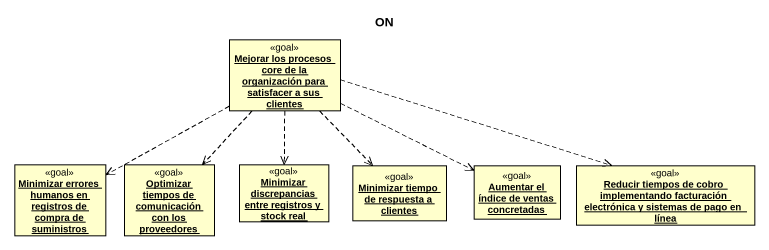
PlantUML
@startuml
title ON
hide circle
hide empty members
object "Mejorar los procesos core de la organización para satisfacer a sus clientes" as Mejorar_los_procesos_core <<goal>>
object "Minimizar errores humanos en registros de compra de suministros" as Minimizar_errores_humanos <<goal>>
object "Optimizar tiempos de comunicación con los proveedores" as Optimizar_tiempos_de <<goal>>
object "Minimizar discrepancias entre registros y stock real" as Minimizar_discrepancias <<goal>>
object "Minimizar tiempo de respuesta a clientes" as Minimizar_tiempo_de <<goal>>
object "Aumentar el índice de ventas concretadas" as Aumentar_el_índice_de <<goal>>
object "Reducir tiempos de cobro implementando facturación electrónica y sistemas de pago en línea" as Reducir_tiempos_de_cobro <<goal>>
Mejorar_los_procesos_core .left.> Minimizar_errores_humanos
Mejorar_los_procesos_core ..> Optimizar_tiempos_de
Mejorar_los_procesos_core ..> Minimizar_discrepancias
Mejorar_los_procesos_core ..> Minimizar_tiempo_de
Mejorar_los_procesos_core .right.> Aumentar_el_índice_de
Mejorar_los_procesos_core .right.> Reducir_tiempos_de_cobro
@enduml
